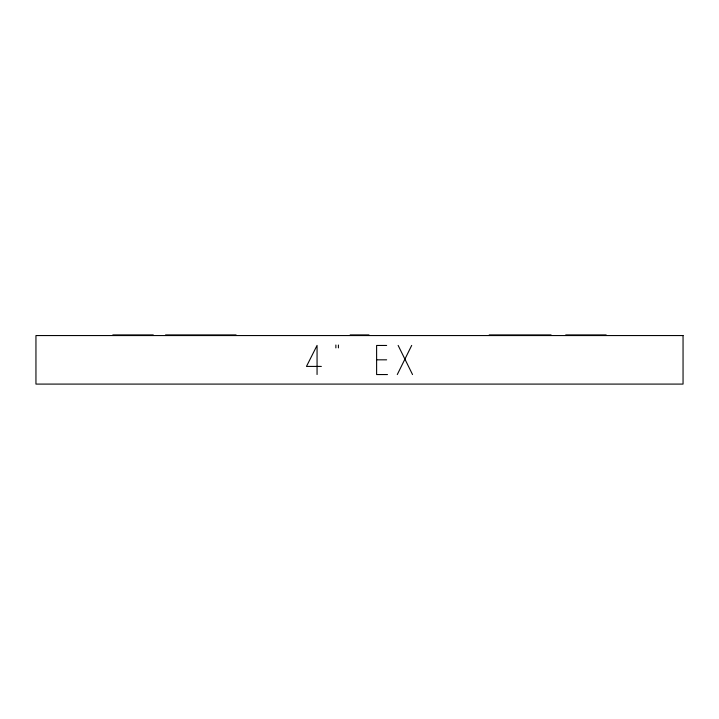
<?xml version="1.0" encoding="UTF-8"?>
<svg xmlns="http://www.w3.org/2000/svg" width="719" height="719" viewBox="0 0 719 719"><rect width="100%" height="100%" fill="white"/><g stroke="black" fill="none" stroke-linecap="round" stroke-linejoin="round"><path stroke-width="1.08" d="M397.283 374.554L411.69 345.417M112.82 334.91L153.264 334.91M165.559 334.91L236.084 334.91M350.144 334.91L368.982 334.91M489.217 334.91L551.069 334.91M565.727 334.91L606.171 334.91M386.642 345.462L376.612 345.462L376.612 374.554L387.487 374.554M376.612 359.824L386.642 359.824M321.348 366.42L306.465 366.42L317.061 345.417L317.061 374.518M398.137 345.417L412.535 374.554M338.415 345.021L338.415 347.888M335.872 345.021L335.872 347.888M683.05 335.557L35.95 335.557L35.95 384.09L683.05 384.09L683.05 335.557"/></g></svg>
